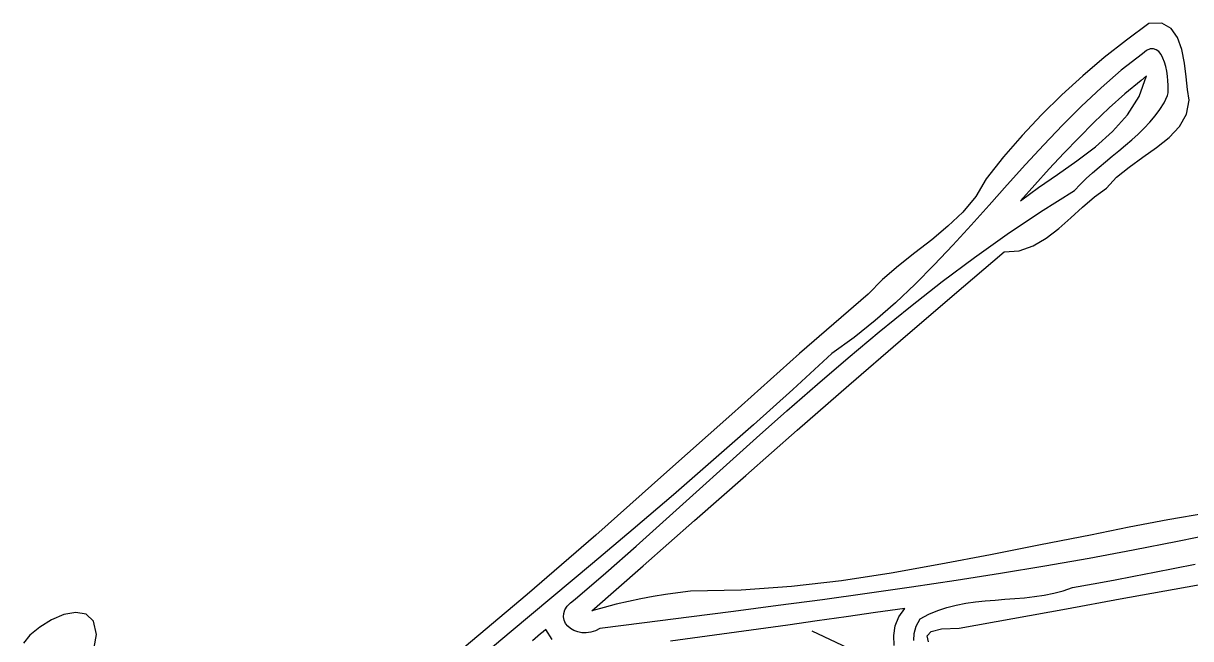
# Model space of a CAD drawing. Extents: x 11 to 234, y 10 to 80.
# Drawn here: x 184.79 to 207.97, y 68.09 to 80.32 of the extents above; entities that cross this region are included whole.
import ezdxf

# ---------------------------------------------------------------- set-up
doc = ezdxf.new("R2010")
doc.units = 0
doc.layers.add('logo', color=7, linetype='CONTINUOUS')

msp = doc.modelspace()

# ---------------------------------------------------------------- linework, layer by layer
at = {"layer": 'logo', "color": 7}
for p, q in [((207.139811, 80.318037), (206.694411, 79.987515)), ((207.396026, 80.32244), (207.139811, 80.318037)), ((207.582321, 80.221145), (207.396026, 80.32244)), ((207.711356, 80.039145), (207.582321, 80.221145)), ((206.694411, 79.987515), (206.25628, 79.640362)), ((207.795803, 79.801432), (207.711356, 80.039145)), ((207.094066, 79.780539), (207.013093, 79.718936)), ((207.166916, 79.812236), (207.094066, 79.780539)), ((207.232064, 79.817174), (207.166916, 79.812236)), ((207.289801, 79.798548), (207.232064, 79.817174)), ((207.340423, 79.759508), (207.289801, 79.798548)), ((207.384244, 79.703213), (207.340423, 79.759508)), ((207.848341, 79.533008), (207.795803, 79.801432)), ((206.25628, 79.640362), (205.827819, 79.276962)), ((207.013093, 79.718936), (206.594315, 79.389201)), ((207.421573, 79.632807), (207.384244, 79.703213)), ((207.452685, 79.551451), (207.421573, 79.632807)), ((207.477944, 79.462308), (207.452685, 79.551451)), ((207.881635, 79.25886), (207.848341, 79.533008)), ((205.827819, 79.276962), (205.411426, 78.897717)), ((206.594315, 79.389201), (206.191474, 79.040533)), ((206.946819, 78.86985), (207.097633, 79.276039)), ((207.097633, 79.276039), (207.084284, 79.264835)), ((207.497587, 79.368526), (207.477944, 79.462308)), ((207.511811, 79.273245), (207.497587, 79.368526)), ((207.521265, 79.179677), (207.511811, 79.273245)), ((206.191474, 79.040533), (205.802117, 78.675769)), ((206.990947, 79.186301), (206.667777, 78.919778)), ((207.00433, 79.19744), (206.990947, 79.186301)), ((207.017651, 79.208701), (207.00433, 79.19744)), ((207.030972, 79.219933), (207.017651, 79.208701)), ((207.044293, 79.231165), (207.030972, 79.219933)), ((207.057642, 79.242398), (207.044293, 79.231165)), ((207.070963, 79.253602), (207.057642, 79.242398)), ((207.084284, 79.264835), (207.070963, 79.253602)), ((207.525922, 79.090929), (207.521265, 79.179677)), ((207.526173, 79.010177), (207.525922, 79.090929)), ((207.908333, 79.003968), (207.881635, 79.25886)), ((205.411426, 78.897717), (205.00951, 78.50301)), ((206.667777, 78.919778), (206.353656, 78.639549)), ((206.715436, 78.50435), (206.946819, 78.86985)), ((207.4425, 78.744064), (207.5148, 78.885288)), ((207.5148, 78.885288), (207.522391, 78.940581)), ((207.522391, 78.940581), (207.526173, 79.010177)), ((207.941116, 78.793354), (207.908333, 79.003968)), ((205.802117, 78.675769), (205.42379, 78.297746)), ((206.353656, 78.639549), (206.04743, 78.347883)), ((207.263594, 78.480643), (207.358327, 78.60943)), ((207.358327, 78.60943), (207.4425, 78.744064)), ((207.890993, 78.514222), (207.941116, 78.793354)), ((205.00951, 78.50301), (204.624457, 78.093243)), ((206.04743, 78.347883), (205.747953, 78.04704)), ((206.420616, 78.172948), (206.715436, 78.50435)), ((207.047694, 78.237628), (207.159612, 78.356957)), ((207.159612, 78.356957), (207.263594, 78.480643)), ((207.751319, 78.270029), (207.890993, 78.514222)), ((205.42379, 78.297746), (205.054033, 77.909304)), ((206.079485, 77.869065), (206.420616, 78.172948)), ((206.80529, 78.009044), (206.929146, 78.121902)), ((206.929146, 78.121902), (207.047694, 78.237628)), ((207.544726, 78.051942), (207.751319, 78.270029)), ((204.624457, 78.093243), (204.258683, 77.668806)), ((205.054033, 77.909304), (204.690393, 77.513276)), ((205.747953, 78.04704), (205.454072, 77.739274)), ((206.546887, 77.788942), (206.677435, 77.898303)), ((206.677435, 77.898303), (206.80529, 78.009044)), ((207.293868, 77.851099), (207.544726, 78.051942)), ((204.258683, 77.668806), (203.914581, 77.230094)), ((205.454072, 77.739274), (205.164634, 77.426854)), ((205.709181, 77.586126), (206.079485, 77.869065)), ((206.282967, 77.571349), (206.41496, 77.680208)), ((206.41496, 77.680208), (206.546887, 77.788942)), ((206.749927, 77.465786), (207.021382, 77.658666)), ((207.021382, 77.658666), (207.293868, 77.851099)), ((204.690393, 77.513276), (204.330402, 77.112495)), ((205.164634, 77.426854), (204.87848, 77.112049)), ((205.326821, 77.317541), (205.709181, 77.586126)), ((206.024043, 77.35031), (206.152222, 77.461635)), ((206.152222, 77.461635), (206.282967, 77.571349)), ((206.502135, 77.263625), (206.749927, 77.465786)), ((203.914581, 77.230094), (203.706521, 76.88267)), ((204.949546, 77.056728), (205.326821, 77.317541)), ((205.780595, 77.119858), (205.899726, 77.23663)), ((205.899726, 77.23663), (206.024043, 77.35031)), ((206.30066, 77.043328), (206.502135, 77.263625)), ((204.330402, 77.112495), (203.971618, 76.709806)), ((204.87848, 77.112049), (204.594471, 76.797112)), ((204.594471, 76.797112), (204.949546, 77.056728)), ((204.992351, 76.574881), (205.667954, 76.999236)), ((205.667954, 76.999236), (205.780595, 77.119858)), ((206.060528, 76.87299), (206.30066, 77.043328)), ((203.706521, 76.88267), (203.447517, 76.571752)), ((205.825172, 76.670817), (206.060528, 76.87299)), ((203.447517, 76.571752), (203.150885, 76.28785)), ((203.971618, 76.709806), (203.611582, 76.308037)), ((204.329719, 76.130458), (204.992351, 76.574881)), ((205.590205, 76.454443), (205.825172, 76.670817)), ((203.150885, 76.28785), (202.829942, 76.021478)), ((203.611582, 76.308037), (203.247831, 75.910031)), ((205.351267, 76.241515), (205.590205, 76.454443)), ((203.678872, 75.667873), (204.329719, 76.130458)), ((204.843956, 75.896549), (205.103981, 76.049674)), ((205.103981, 76.049674), (205.351267, 76.241515)), ((202.829942, 76.021478), (202.498009, 75.76314)), ((203.247831, 75.910031), (202.877914, 75.518622)), ((204.268245, 75.777008), (204.566839, 75.799783)), ((204.566839, 75.799783), (204.843956, 75.896549)), ((202.498009, 75.76314), (202.168413, 75.503346)), ((203.038625, 75.189055), (203.678872, 75.667873)), ((203.23709, 74.900039), (204.268245, 75.777008)), ((202.168413, 75.503346), (201.854458, 75.232599)), ((202.877914, 75.518622), (202.499369, 75.136646)), ((201.854458, 75.232599), (201.569475, 74.941424)), ((202.499369, 75.136646), (202.109747, 74.766935)), ((202.407808, 74.695916), (203.038625, 75.189055)), ((201.569475, 74.941424), (200.208142, 73.756687)), ((202.209177, 74.016116), (203.23709, 74.900039)), ((202.109747, 74.766935), (201.706587, 74.412334)), ((201.785226, 74.190363), (202.407808, 74.695916)), ((201.706587, 74.412334), (201.287431, 74.075674)), ((201.169707, 73.674326), (201.785226, 74.190363)), ((201.287431, 74.075674), (200.849825, 73.759797)), ((201.184033, 73.126642), (202.209177, 74.016116)), ((200.208142, 73.756687), (198.858104, 72.556531)), ((200.849825, 73.759797), (200.074544, 73.04541)), ((200.560054, 73.149706), (201.169707, 73.674326)), ((200.074544, 73.04541), (199.290948, 72.340244)), ((199.955088, 72.618425), (200.560054, 73.149706)), ((200.161169, 72.233014), (201.184033, 73.126642)), ((198.858104, 72.556531), (197.511738, 71.351213)), ((199.353633, 72.0824), (199.955088, 72.618425)), ((199.290948, 72.340244), (198.500184, 71.643042)), ((198.754506, 71.543542), (199.353633, 72.0824)), ((199.140098, 71.336614), (200.161169, 72.233014)), ((198.500184, 71.643042), (197.703417, 70.952524)), ((198.156511, 71.003767), (198.754506, 71.543542)), ((197.511738, 71.351213), (196.161412, 70.15101)), ((198.12033, 70.438848), (199.140098, 71.336614)), ((197.703417, 70.952524), (196.901788, 70.267424)), ((197.558479, 70.464988), (198.156511, 71.003767)), ((196.959226, 69.929129), (197.558479, 70.464988)), ((208.295057, 70.586259), (207.519865, 70.452996)), ((196.901788, 70.267424), (196.096455, 69.586469)), ((197.101384, 69.541102), (198.12033, 70.438848)), ((206.747502, 70.310364), (205.980922, 70.149635)), ((207.519865, 70.452996), (206.747502, 70.310364)), ((196.161412, 70.15101), (194.799498, 68.96619)), ((205.980922, 70.149635), (204.988493, 69.956279)), ((207.709155, 70.019215), (206.833244, 69.847821)), ((208.583135, 70.200819), (207.709155, 70.019215)), ((196.357553, 69.3981), (196.959226, 69.929129)), ((204.988493, 69.956279), (204.000196, 69.75963)), ((206.833244, 69.847821), (205.95559, 69.685871)), ((196.096455, 69.586469), (195.288569, 68.908399)), ((196.082776, 68.644767), (197.101384, 69.541102)), ((203.013925, 69.569062), (202.027615, 69.393858)), ((204.000196, 69.75963), (203.013925, 69.569062)), ((205.076411, 69.532396), (204.195855, 69.3868)), ((205.95559, 69.685871), (205.076411, 69.532396)), ((207.657113, 69.493074), (208.062695, 69.572948)), ((195.752297, 68.873819), (196.357553, 69.3981)), ((202.027615, 69.393858), (201.039123, 69.243575)), ((204.195855, 69.3868), (203.314142, 69.248172)), ((206.440413, 69.255042), (206.846088, 69.333229)), ((206.846088, 69.333229), (207.251622, 69.412858)), ((207.251622, 69.412858), (207.657113, 69.493074)), ((200.046367, 69.127517), (199.047247, 69.055067)), ((201.039123, 69.243575), (200.046367, 69.127517)), ((202.431458, 69.115694), (201.548001, 68.988542)), ((203.314142, 69.248172), (202.431458, 69.115694)), ((205.443331, 69.042757), (205.628181, 69.106511)), ((205.628181, 69.106511), (206.034479, 69.17918)), ((206.034479, 69.17918), (206.440413, 69.255042)), ((206.573239, 68.880849), (207.64154, 69.076573)), ((207.64154, 69.076573), (208.70795, 69.269943)), ((194.799498, 68.96619), (193.418367, 67.807013)), ((195.288569, 68.908399), (194.479283, 68.231938)), ((195.659423, 68.80628), (195.752297, 68.873819)), ((197.052037, 68.881394), (196.807918, 68.82984)), ((197.297311, 68.927791), (197.052037, 68.881394)), ((197.543708, 68.968902), (197.297311, 68.927791)), ((197.791166, 69.004905), (197.543708, 68.968902)), ((198.039671, 69.035622), (197.791166, 69.004905)), ((199.047247, 69.055067), (198.039671, 69.035622)), ((200.66396, 68.865902), (199.779529, 68.746951)), ((201.548001, 68.988542), (200.66396, 68.865902)), ((203.697563, 68.82246), (203.891512, 68.842893)), ((203.891512, 68.842893), (204.086892, 68.858979)), ((204.086892, 68.858979), (204.283098, 68.873062)), ((204.283098, 68.873062), (204.479505, 68.887399)), ((204.479505, 68.887399), (204.67552, 68.904304)), ((204.67552, 68.904304), (204.870513, 68.926007)), ((204.870513, 68.926007), (205.063894, 68.95478)), ((205.063894, 68.95478), (205.255032, 68.992948)), ((205.255032, 68.992948), (205.443331, 69.042757)), ((205.505098, 68.684744), (206.573239, 68.880849)), ((185.838372, 68.612698), (185.600171, 68.568372)), ((186.042328, 68.575755), (185.838372, 68.612698)), ((195.523096, 68.593163), (195.546633, 68.664478)), ((195.546633, 68.664478), (195.591472, 68.736012)), ((195.591472, 68.736012), (195.659423, 68.80628)), ((196.323249, 68.711493), (196.082776, 68.644767)), ((196.564972, 68.773204), (196.323249, 68.711493)), ((196.807918, 68.82984), (196.564972, 68.773204)), ((198.894903, 68.630882), (198.010283, 68.516867)), ((199.779529, 68.746951), (198.894903, 68.630882)), ((201.715692, 68.608392), (201.134678, 68.525153)), ((202.296497, 68.693106), (201.715692, 68.608392)), ((202.174989, 68.52633), (202.296497, 68.693106)), ((202.770686, 68.576023), (202.948314, 68.652144)), ((202.948314, 68.652144), (203.130427, 68.712565)), ((203.130427, 68.712565), (203.316419, 68.759544)), ((203.316419, 68.759544), (203.505655, 68.795479)), ((203.505655, 68.795479), (203.697563, 68.82246)), ((204.439204, 68.490197), (205.505098, 68.684744)), ((185.352188, 68.463939), (185.11888, 68.320593)), ((185.600171, 68.568372), (185.352188, 68.463939)), ((186.187577, 68.436332), (186.042328, 68.575755)), ((186.249674, 68.173242), (186.187577, 68.436332)), ((195.51906, 68.523536), (195.523096, 68.593163)), ((195.532578, 68.457067), (195.51906, 68.523536)), ((195.562059, 68.395263), (195.532578, 68.457067)), ((195.605575, 68.339572), (195.562059, 68.395263)), ((197.125841, 68.404094), (196.241794, 68.29175)), ((198.010283, 68.516867), (197.125841, 68.404094)), ((200.553501, 68.443105), (199.972193, 68.361964)), ((201.134678, 68.525153), (200.553501, 68.443105)), ((202.103067, 68.343732), (202.174989, 68.52633)), ((202.520688, 68.337901), (202.598164, 68.481919)), ((202.598164, 68.481919), (202.770686, 68.576023)), ((203.377611, 68.299138), (204.439204, 68.490197)), ((184.924714, 68.159543), (184.794141, 68.001969)), ((185.11888, 68.320593), (184.924714, 68.159543)), ((186.166873, 67.730923), (186.249674, 68.173242)), ((194.479283, 68.231938), (193.669742, 67.555824)), ((195.061225, 68.184714), (195.007882, 68.139843)), ((195.114568, 68.229582), (195.061225, 68.184714)), ((195.167913, 68.274452), (195.114568, 68.229582)), ((195.292684, 68.075353), (195.167913, 68.274452)), ((195.661325, 68.291484), (195.605575, 68.339572)), ((195.727495, 68.252473), (195.661325, 68.291484)), ((195.802273, 68.22403), (195.727495, 68.252473)), ((195.883843, 68.207605), (195.802273, 68.22403)), ((195.970395, 68.204698), (195.883843, 68.207605)), ((196.060111, 68.216777), (195.970395, 68.204698)), ((196.151181, 68.245296), (196.060111, 68.216777)), ((196.241794, 68.29175), (196.151181, 68.245296)), ((198.80935, 68.201283), (198.227899, 68.121169)), ((199.390799, 68.281448), (198.80935, 68.201283)), ((199.972193, 68.361964), (199.390799, 68.281448)), ((200.447902, 68.248874), (202.202779, 67.422432)), ((202.075494, 68.150949), (202.103067, 68.343732)), ((202.087009, 67.953622), (202.075494, 68.150949)), ((202.472135, 68.054931), (202.479839, 68.195452)), ((202.479839, 68.195452), (202.520688, 68.337901)), ((202.742972, 68.144607), (202.821326, 68.233366)), ((202.766961, 68.02812), (202.742972, 68.144607)), ((202.821326, 68.233366), (203.025161, 68.287257)), ((203.025161, 68.287257), (203.377611, 68.299138)), ((194.954536, 68.094973), (194.901193, 68.050102)), ((195.007882, 68.139843), (194.954536, 68.094973)), ((198.227899, 68.121169), (197.646479, 68.040831))]:
    msp.add_line(p, q, dxfattribs=at)

doc.saveas('drawing.dxf')
